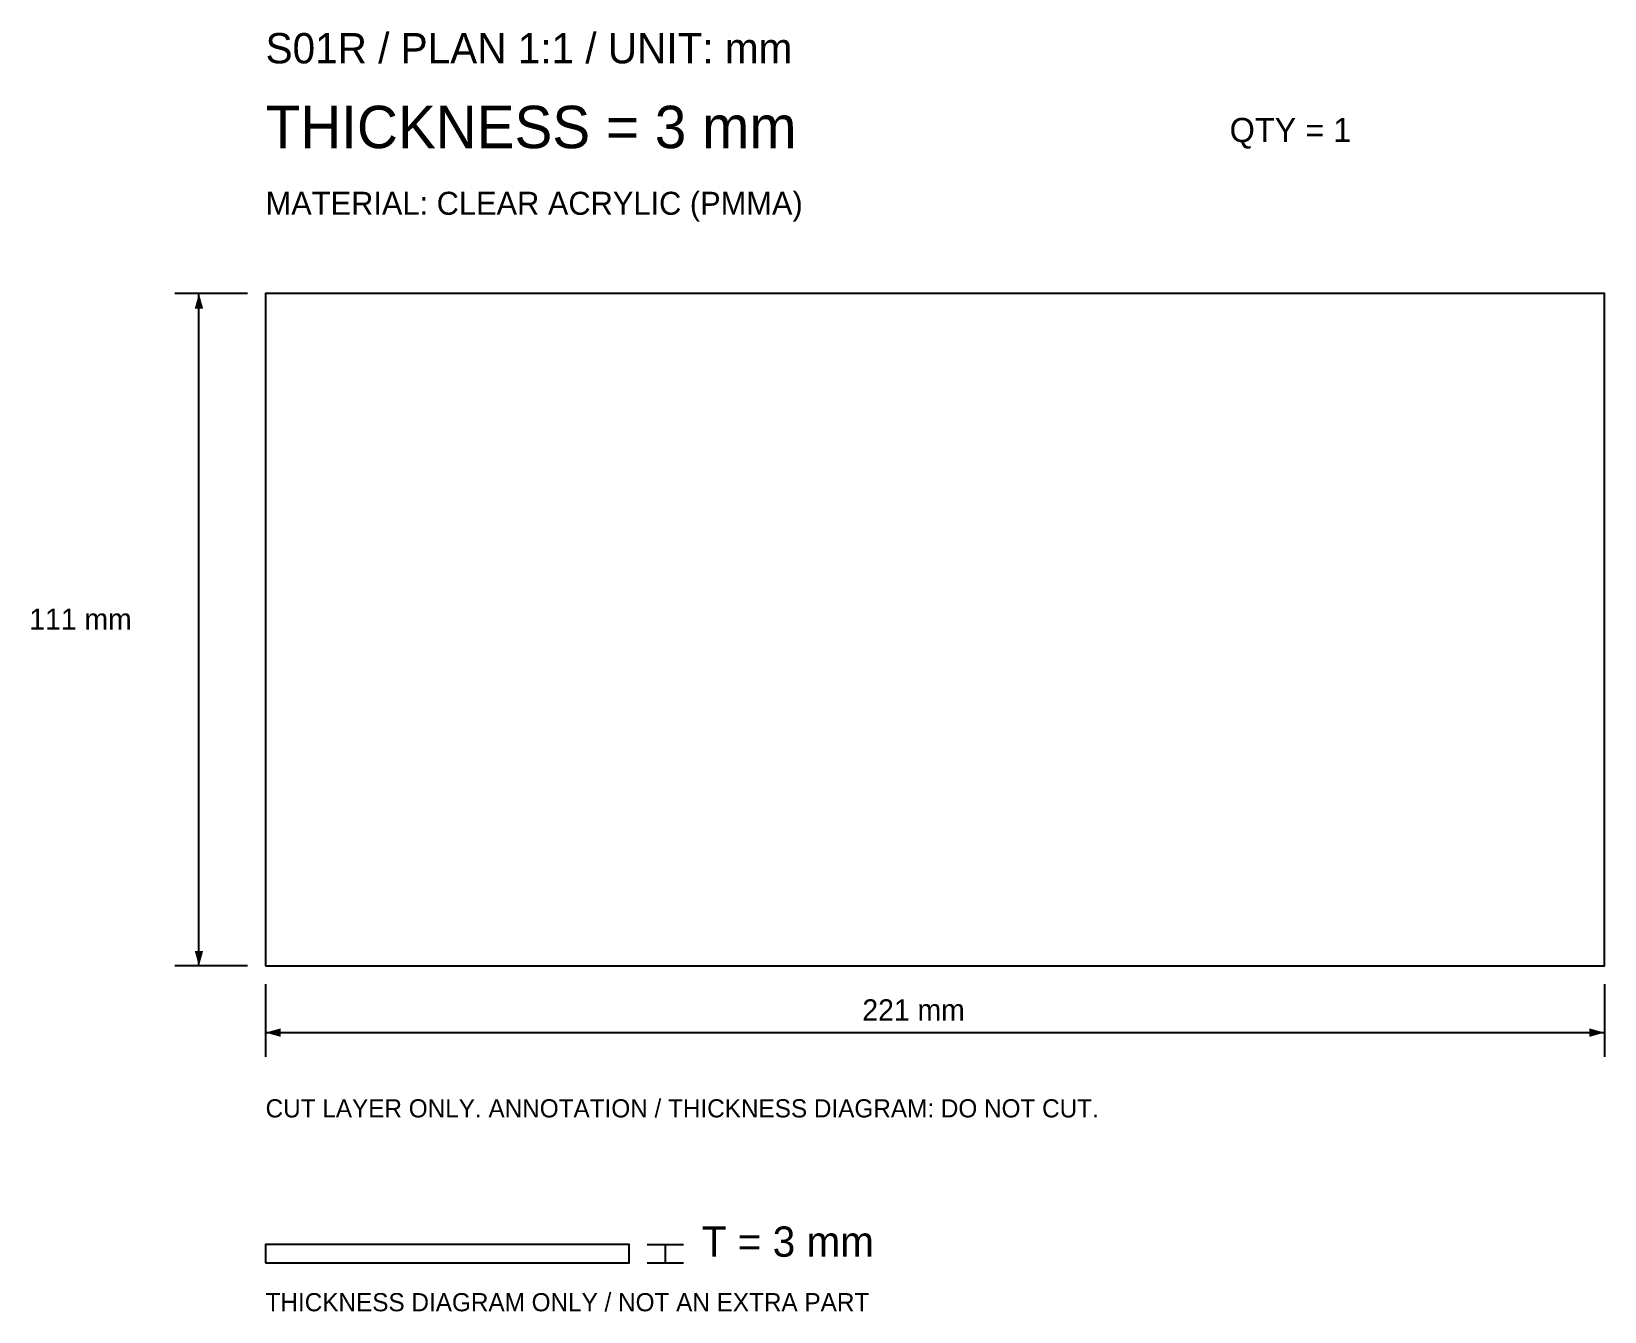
# Model space of a CAD drawing. Header units: millimetres. Extents: x -39 to 221, y -57 to 154.
import ezdxf

# ---------------------------------------------------------------- set-up
doc = ezdxf.new("R2010")
doc.units = ezdxf.units.MM
doc.layers.add('ANNOTATION_NO_CUT', color=3, linetype='Continuous')
doc.layers.add('CUT', color=7, linetype='Continuous')

msp = doc.modelspace()

# ---------------------------------------------------------------- linework, layer by layer
at = {"layer": 'ANNOTATION_NO_CUT'}
for p, q in [((-3, 111), (-15, 111)), ((-11, 0), (-11, 111)), ((-3, 0), (-15, 0)), ((0, -3), (0, -15)), ((221, -3), (221, -15)), ((0, -11), (221, -11)), ((63, -46), (69, -46)), ((66, -49), (66, -46)), ((63, -49), (69, -49))]:
    msp.add_line(p, q, dxfattribs=at)
msp.add_lwpolyline([(0, -49), (60, -49), (60, -46), (0, -46)], close=True, dxfattribs=at)
for points in [[(-11, 111), (-10.3, 108.5), (-11.7, 108.5)], [(-11, 0), (-11.7, 2.5), (-10.3, 2.5)], [(0, -11), (2.5, -10.3), (2.5, -11.7)], [(221, -11), (218.5, -11.7), (218.5, -10.3)]]:
    msp.add_solid(points, dxfattribs=at)
at = {"layer": 'CUT'}
msp.add_lwpolyline([(0, 0), (221, 0), (221, 111), (0, 111)], close=True, dxfattribs=at)

# ---------------------------------------------------------------- texts
at = {"layer": 'ANNOTATION_NO_CUT'}
for s, height, p in [('S01R / PLAN 1:1 / UNIT: mm', 5, (0, 149)), ('THICKNESS = 3 mm', 7, (0, 135)), ('QTY = 1', 4, (159.12, 136)), ('MATERIAL: CLEAR ACRYLIC (PMMA)', 3.8, (0, 124)), ('111 mm', 3.5, (-39, 55.5)), ('221 mm', 3.5, (98.5, -9)), ('CUT LAYER ONLY. ANNOTATION / THICKNESS DIAGRAM: DO NOT CUT.', 3, (0, -25)), ('T = 3 mm', 5, (72, -48)), ('THICKNESS DIAGRAM ONLY / NOT AN EXTRA PART', 3, (0, -57))]:
    msp.add_text(s, height=height, dxfattribs=at).set_placement(p)

doc.saveas('drawing.dxf')
